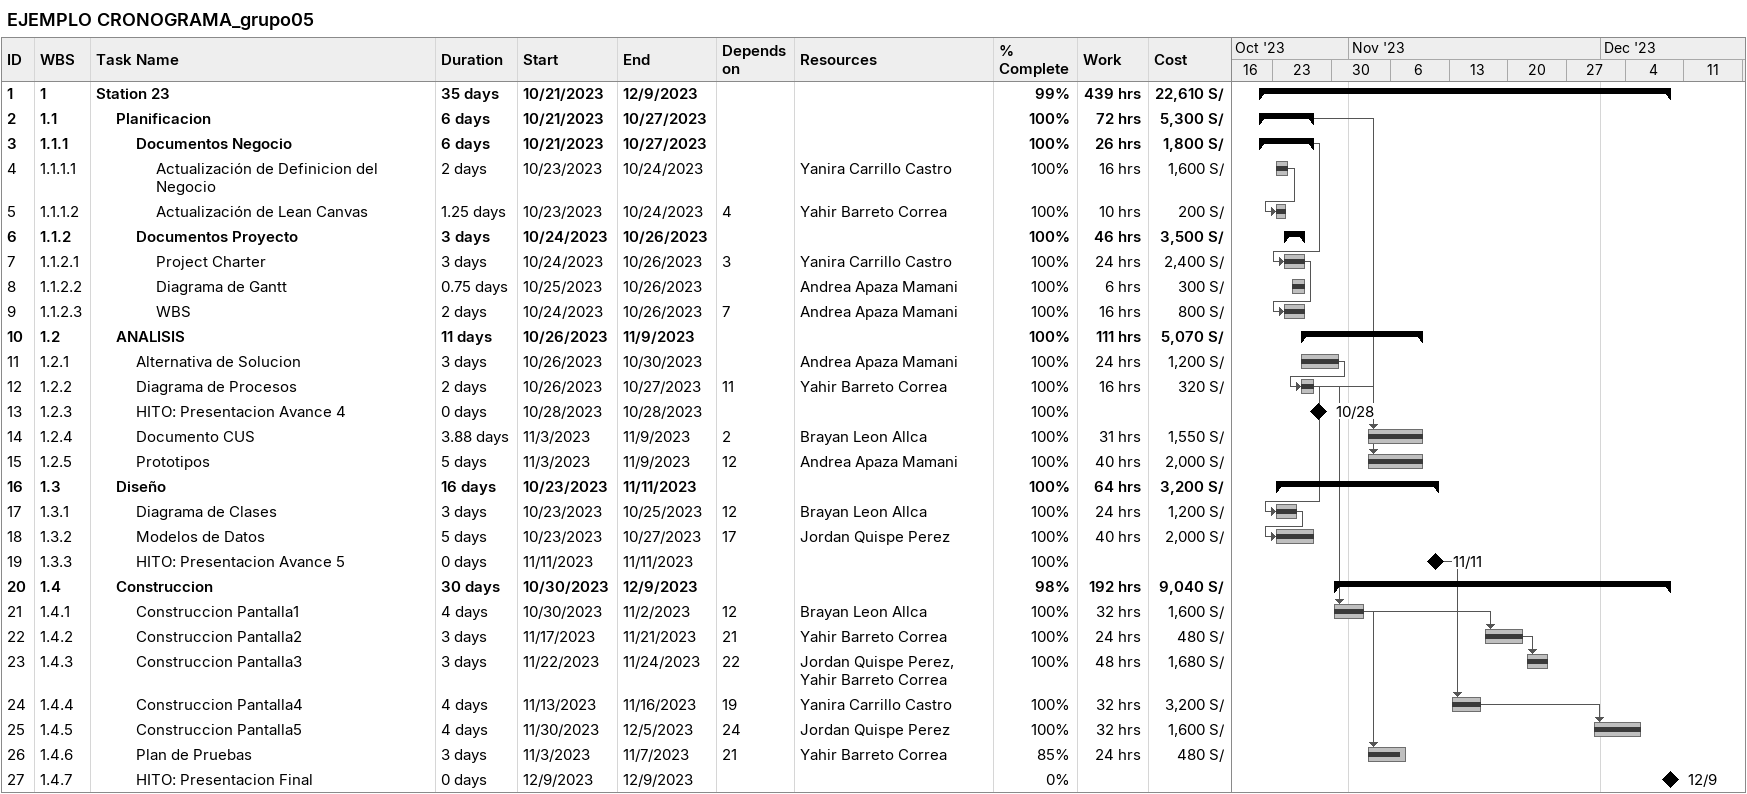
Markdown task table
EJEMPLO CRONOGRAMA_grupo05

| ID | WBS | Task | Duration | Start | Finish | Predecessors | Resources | % complete | Work (h) | Cost (S/) |
|---|---|---|---|---|---|---|---|---|---|---|
| 1 | 1 | **Station 23** | 35d | 2023-10-21 | 2023-12-09 |  |  | 99 | 439 | 22610 |
| 2 | 1.1 | **Planificacion** | 6d | 2023-10-21 | 2023-10-27 |  |  | 100 | 72 | 5300 |
| 3 | 1.1.1 | **Documentos Negocio** | 6d | 2023-10-21 | 2023-10-27 |  |  | 100 | 26 | 1800 |
| 4 | 1.1.1.1 | Actualización de Definicion del Negocio | 2d | 2023-10-23 | 2023-10-24 |  | Yanira Carrillo Castro | 100 | 16 | 1600 |
| 5 | 1.1.1.2 | Actualización de Lean Canvas | 1.25d | 2023-10-23 | 2023-10-24 | 4 | Yahir Barreto Correa | 100 | 10 | 200 |
| 6 | 1.1.2 | **Documentos Proyecto** | 3d | 2023-10-24 | 2023-10-26 |  |  | 100 | 46 | 3500 |
| 7 | 1.1.2.1 | Project Charter | 3d | 2023-10-24 | 2023-10-26 | 3 | Yanira Carrillo Castro | 100 | 24 | 2400 |
| 8 | 1.1.2.2 | Diagrama de Gantt | 0.75d | 2023-10-25 | 2023-10-26 |  | Andrea Apaza Mamani | 100 | 6 | 300 |
| 9 | 1.1.2.3 | WBS | 2d | 2023-10-24 | 2023-10-26 | 7 | Andrea Apaza Mamani | 100 | 16 | 800 |
| 10 | 1.2 | **ANALISIS** | 11d | 2023-10-26 | 2023-11-09 |  |  | 100 | 111 | 5070 |
| 11 | 1.2.1 | Alternativa de Solucion | 3d | 2023-10-26 | 2023-10-30 |  | Andrea Apaza Mamani | 100 | 24 | 1200 |
| 12 | 1.2.2 | Diagrama de Procesos | 2d | 2023-10-26 | 2023-10-27 | 11 | Yahir Barreto Correa | 100 | 16 | 320 |
| 13 | 1.2.3 | HITO: Presentacion Avance 4 | 0d | 2023-10-28 | 2023-10-28 |  |  | 100 |  |  |
| 14 | 1.2.4 | Documento CUS | 3.88d | 2023-11-03 | 2023-11-09 | 2 | Brayan Leon Allca | 100 | 31 | 1550 |
| 15 | 1.2.5 | Prototipos | 5d | 2023-11-03 | 2023-11-09 | 12 | Andrea Apaza Mamani | 100 | 40 | 2000 |
| 16 | 1.3 | **Diseño** | 16d | 2023-10-23 | 2023-11-11 |  |  | 100 | 64 | 3200 |
| 17 | 1.3.1 | Diagrama de Clases | 3d | 2023-10-23 | 2023-10-25 | 12 | Brayan Leon Allca | 100 | 24 | 1200 |
| 18 | 1.3.2 | Modelos de Datos | 5d | 2023-10-23 | 2023-10-27 | 17 | Jordan Quispe Perez | 100 | 40 | 2000 |
| 19 | 1.3.3 | HITO: Presentacion Avance 5 | 0d | 2023-11-11 | 2023-11-11 |  |  | 100 |  |  |
| 20 | 1.4 | **Construccion** | 30d | 2023-10-30 | 2023-12-09 |  |  | 98 | 192 | 9040 |
| 21 | 1.4.1 | Construccion Pantalla1 | 4d | 2023-10-30 | 2023-11-02 | 12 | Brayan Leon Allca | 100 | 32 | 1600 |
| 22 | 1.4.2 | Construccion Pantalla2 | 3d | 2023-11-17 | 2023-11-21 | 21 | Yahir Barreto Correa | 100 | 24 | 480 |
| 23 | 1.4.3 | Construccion Pantalla3 | 3d | 2023-11-22 | 2023-11-24 | 22 | Jordan Quispe Perez, Yahir Barreto Correa | 100 | 48 | 1680 |
| 24 | 1.4.4 | Construccion Pantalla4 | 4d | 2023-11-13 | 2023-11-16 | 19 | Yanira Carrillo Castro | 100 | 32 | 3200 |
| 25 | 1.4.5 | Construccion Pantalla5 | 4d | 2023-11-30 | 2023-12-05 | 24 | Jordan Quispe Perez | 100 | 32 | 1600 |
| 26 | 1.4.6 | Plan de Pruebas | 3d | 2023-11-03 | 2023-11-07 | 21 | Yahir Barreto Correa | 85 | 24 | 480 |
| 27 | 1.4.7 | HITO: Presentacion Final | 0d | 2023-12-09 | 2023-12-09 |  |  | 0 |  |  |
